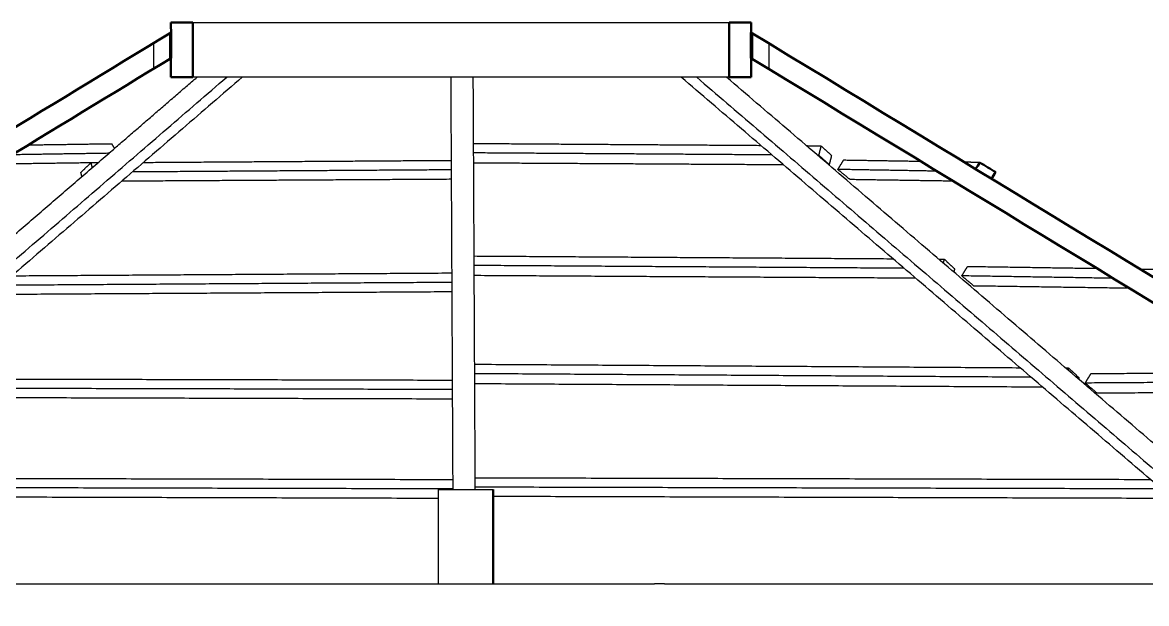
# Model space of a CAD drawing. Header units: millimetres. Extents: x 507.9 to 541, y 40.2 to 69.3.
# Drawn here: x 514.637 to 517.719, y 56.335 to 57.927 of the extents above; entities that cross this region are included whole.
import ezdxf

# ---------------------------------------------------------------- set-up
doc = ezdxf.new("R2010")
doc.units = ezdxf.units.MM
doc.layers.add('Make2D$Visible$ClippingPlaneIntersections', color=7, linetype='Continuous', lineweight=50, true_color=0x000000)
doc.layers.add('Make2D$Visible$Curves', color=7, linetype='Continuous', true_color=0x000000)

msp = doc.modelspace()

# ---------------------------------------------------------------- linework, layer by layer
at = {"layer": 'Make2D$Visible$ClippingPlaneIntersections'}
msp.add_lwpolyline([(515.92737, 56.6478), (515.92737, 56.38926)], dxfattribs=at)
at = {"layer": 'Make2D$Visible$ClippingPlaneIntersections', "color": 18, "true_color": 0x000000}
for points, degree in [([(515.10375, 57.92681), (515.07375, 57.92681), (515.04375, 57.92681)], 2), ([(515.0444, 57.89959), (515.04375, 57.9132), (515.04375, 57.92681)], 2), ([(515.10375, 57.92681), (515.10375, 57.85181), (515.10375, 57.77681)], 2), ([(516.63466, 57.92681), (516.60466, 57.92681), (516.57466, 57.92681)], 2), ([(516.57466, 57.77681), (516.57466, 57.85181), (516.57466, 57.92681)], 2), ([(516.63466, 57.92681), (516.63466, 57.9132), (516.63466, 57.89959)], 2), ([(515.0444, 57.89959), (514.35768, 57.48233), (513.67097, 57.06506), (512.98426, 56.6478)], 3), ([(515.0414, 57.82938), (515.0414, 57.86357), (515.0414, 57.89777)], 2), ([(515.0444, 57.89959), (515.0444, 57.86448), (515.0444, 57.82938)], 2), ([(516.63707, 57.89959), (516.63557, 57.89959), (516.63407, 57.89959)], 2), ([(516.63407, 57.82938), (516.63407, 57.86448), (516.63407, 57.89959)], 2), ([(519.94259, 55.88926), (518.83975, 56.55937), (517.73691, 57.22948), (516.63407, 57.89959)], 3), ([(516.63707, 57.89959), (516.63707, 57.86448), (516.63707, 57.82938)], 2), ([(513.0998, 56.6478), (513.748, 57.04166), (514.3962, 57.43552), (515.0444, 57.82938)], 3), ([(515.0444, 57.82938), (515.0429, 57.82938), (515.0414, 57.82938)], 2), ([(515.04375, 57.77681), (515.04375, 57.803), (515.04375, 57.82918)], 2), ([(516.63707, 57.82938), (516.63557, 57.82938), (516.63407, 57.82938)], 2), ([(516.63407, 57.82938), (517.6984, 57.18267), (518.76272, 56.53597), (519.82704, 55.88926)], 3), ([(516.63466, 57.8292), (516.63466, 57.80301), (516.63466, 57.77681)], 2), ([(515.10375, 57.77681), (515.07375, 57.77681), (515.04375, 57.77681)], 2), ([(516.63466, 57.77681), (516.60466, 57.77681), (516.57466, 57.77681)], 2), ([(517.24969, 57.52553), (517.25375, 57.53147), (517.25781, 57.53742), (517.26187, 57.54336)], 3), ([(517.26187, 57.54336), (517.27636, 57.53442), (517.29085, 57.52548), (517.30534, 57.51654)], 3), ([(517.30534, 57.51654), (517.30126, 57.51075), (517.29718, 57.50495), (517.2931, 57.49915)], 3)]:
    msp.add_open_spline(points, degree=degree, dxfattribs=at)
at = {"layer": 'Make2D$Visible$Curves', "color": 18, "lineweight": -3, "true_color": 0x000000}
for points, weights, knots in [([(515.10375, 57.92681), (515.10906, 57.92681), (515.43239, 57.92681), (516.04517, 57.92681), (516.45198, 57.92681)], [0.860949525617, 0.820642314997, 1, 0.707106781187, 1], [-2.0148175, -2.0148175, -2.0148175, -1.2496035, -1.2496035, 0, 0, 0]), ([(516.45198, 57.77681), (516.04517, 57.77681), (515.43239, 57.77681), (515.17044, 57.77681), (515.11515, 57.77681)], [1, 0.707106781187, 1, 0.84956966837, 0.853661758024], [0, 0, 0, 1.2496035, 1.2496035, 1.8914015, 1.8914015, 1.8914015]), ([(515.77737, 56.6478), (515.77701, 56.6478), (515.85201, 56.6478), (515.92701, 56.6478), (515.92737, 56.6478)], [1, 0.707106781187, 1, 0.707106781187, 1], [0, 0, 0, 0.11780972, 0.11780972, 0.23561945, 0.23561945, 0.23561945]), ([(513.53963, 56.38926), (513.544, 56.38926), (514.27674, 56.38926), (515.17625, 56.38926), (516.3692, 56.38926)], [0.853800154935, 0.847541918135, 1, 0.819117800673, 0.861650606759], [-5.7312809, -5.7312809, -5.7312809, -3.769279, -3.769279, -1.4414836, -1.4414836, -1.4414836])]:
    msp.add_rational_spline(points, weights, degree=2, knots=knots, dxfattribs=at)
for points, weights in [([(516.45198, 57.92681), (516.5717, 57.92681), (516.57466, 57.92681)], [1, 0.891352028037, 0.863309417028]), ([(515.11515, 57.77681), (515.10457, 57.77681), (515.10375, 57.77681)], [0.853661758025, 0.854448656004, 0.860949525617]), ([(516.57466, 57.77681), (516.5717, 57.77681), (516.45198, 57.77681)], [0.863309417028, 0.891352028037, 1]), ([(516.39711, 56.38926), (517.06129, 56.38926), (517.52646, 56.38926)], [0.862733422562, 0.890219240592, 1]), ([(517.52646, 56.38926), (518.13486, 56.38926), (518.13878, 56.38926)], [1, 0.861113169482, 0.853943636957])]:
    msp.add_rational_spline(points, weights, degree=2, dxfattribs=at)
for points in [[(514.99577, 57.87), (514.99577, 57.8349), (514.99577, 57.7998)], [(516.68282, 57.87), (516.68282, 57.8349), (516.68282, 57.7998)], [(513.88667, 56.6478), (514.54169, 57.21235), (515.19671, 57.7769)], [(515.2393, 57.77693), (514.58426, 57.21237), (513.92922, 56.6478)], [(514.87474, 57.5696), (514.99508, 57.67333), (515.11542, 57.77705)], [(515.8174, 56.6478), (515.81464, 57.21234), (515.81187, 57.77688)], [(515.87188, 57.77648), (515.87464, 57.21214), (515.8774, 56.6478)], [(517.76091, 56.6478), (517.10203, 57.21231), (516.44315, 57.77681)], [(516.48545, 57.77681), (517.14433, 57.21231), (517.80321, 56.6478)], [(517.88515, 56.6478), (517.22627, 57.21231), (516.5674, 57.77681)], [(514.17288, 56.96469), (514.52355, 57.26692), (514.87421, 57.56915)], [(514.60987, 57.56529), (514.74231, 57.56736), (514.87475, 57.56943)], [(514.65301, 57.59156), (514.76733, 57.5932), (514.88166, 57.59484)], [(514.88933, 57.58218), (514.88549, 57.58851), (514.88166, 57.59484)], [(516.66195, 57.58935), (516.26747, 57.592), (515.873, 57.59466)], [(516.69149, 57.56404), (516.28239, 57.56679), (515.87328, 57.56955)], [(516.82683, 57.58824), (516.80716, 57.58837), (516.78749, 57.5885)], [(516.82039, 57.56317), (516.82361, 57.5757), (516.82683, 57.58824)], [(516.85559, 57.56198), (516.84121, 57.57511), (516.82683, 57.58824)], [(514.84368, 57.5426), (514.70493, 57.54068), (514.56618, 57.53877)], [(514.79673, 57.51634), (514.81085, 57.52947), (514.82498, 57.54259)], [(514.82839, 57.52965), (514.82677, 57.53581), (514.82514, 57.54196)], [(514.96874, 57.54356), (515.39075, 57.54638), (515.81275, 57.5492)], [(515.87345, 57.5427), (516.29799, 57.54018), (516.72253, 57.53766)], [(516.82039, 57.56317), (516.81876, 57.56318), (516.81713, 57.56319)], [(516.84915, 57.53691), (516.83477, 57.55004), (516.82039, 57.56317)], [(516.84915, 57.53691), (516.85237, 57.54945), (516.85559, 57.56198)], [(516.87225, 57.52427), (516.87998, 57.53681), (516.88771, 57.54934)], [(517.10092, 57.54593), (516.99432, 57.54764), (516.88771, 57.54934)], [(517.26187, 57.54336), (517.24077, 57.5437), (517.21966, 57.54404)], [(514.79973, 57.50496), (514.79823, 57.51065), (514.79673, 57.51634)], [(514.93916, 57.51825), (515.37633, 57.52117), (515.8135, 57.52409)], [(516.84757, 57.53692), (516.84836, 57.53692), (516.84915, 57.53691)], [(517.14398, 57.51955), (517.00811, 57.52191), (516.87225, 57.52427)], [(516.87225, 57.52427), (516.88869, 57.51083), (516.90513, 57.49739)], [(515.81367, 57.49725), (515.3612, 57.49457), (514.90873, 57.4919)], [(516.90513, 57.49739), (517.04639, 57.49522), (517.18766, 57.49305)], [(517.02446, 57.27877), (516.44939, 57.28252), (515.87431, 57.28628)], [(517.05402, 57.25347), (516.46431, 57.25732), (515.8746, 57.26117)], [(517.16443, 57.27785), (517.1572, 57.2779), (517.14998, 57.27795)], [(517.16179, 57.26756), (517.16311, 57.27271), (517.16443, 57.27785)], [(517.1932, 57.2516), (517.17881, 57.26472), (517.16443, 57.27785)], [(514.60817, 57.23298), (515.21136, 57.23689), (515.81454, 57.2408)], [(515.87477, 57.23431), (516.47989, 57.23072), (517.085, 57.22713)], [(517.19089, 57.24262), (517.19204, 57.24711), (517.1932, 57.2516)], [(517.21216, 57.23275), (517.21985, 57.24529), (517.22754, 57.25782)], [(517.62744, 57.22602), (517.4198, 57.22938), (517.21216, 57.23275)], [(517.21216, 57.23275), (517.22838, 57.21931), (517.24459, 57.20587)], [(517.58364, 57.2524), (517.40559, 57.25511), (517.22754, 57.25782)], [(517.76559, 57.24963), (517.73405, 57.25011), (517.7025, 57.25059)], [(514.57888, 57.20768), (515.19685, 57.21169), (515.81482, 57.2157)], [(517.24459, 57.20587), (517.45759, 57.20272), (517.67059, 57.19957)], [(515.81475, 57.18884), (515.18159, 57.1851), (514.54843, 57.18136)], [(517.37333, 56.98026), (516.62453, 56.98505), (515.87573, 56.98984)], [(517.40239, 56.95497), (516.6393, 56.95985), (515.87621, 56.96473)], [(517.50569, 56.97942), (517.50186, 56.97944), (517.49804, 56.97947)], [(517.50433, 56.97408), (517.50501, 56.97675), (517.50569, 56.97942)], [(517.53426, 56.95316), (517.51997, 56.96629), (517.50569, 56.97942)], [(517.53327, 56.94928), (517.53376, 56.95122), (517.53426, 56.95316)], [(517.55041, 56.93911), (517.55811, 56.95161), (517.56581, 56.96412)], [(518.05246, 56.96754), (517.80914, 56.96583), (517.56581, 56.96412)], [(514.25213, 56.92607), (515.03415, 56.92414), (515.81618, 56.92222)], [(514.28101, 56.951), (515.04847, 56.94911), (515.81594, 56.94722)], [(515.87639, 56.93787), (516.65491, 56.93326), (517.43344, 56.92865)], [(518.09371, 56.94248), (517.82206, 56.94079), (517.55041, 56.93911)], [(517.55041, 56.93911), (517.56669, 56.92554), (517.58298, 56.91197)], [(515.81643, 56.89509), (515.01905, 56.89742), (514.22168, 56.89976)], [(517.58298, 56.91197), (517.86008, 56.91402), (518.13717, 56.91606)], [(513.96655, 56.67959), (514.89187, 56.67728), (515.81719, 56.67496)], [(515.87725, 56.67978), (516.80339, 56.67745), (517.72954, 56.67513)], [(513.93719, 56.65467), (514.87749, 56.65231), (515.8178, 56.64996)], [(515.77737, 56.38926), (515.77737, 56.5061), (515.77737, 56.6478)], [(515.87743, 56.65475), (516.81794, 56.65239), (517.75844, 56.65003)], [(515.77773, 56.62294), (514.86107, 56.6256), (513.9444, 56.62826)], [(517.74952, 56.62302), (516.8386, 56.62567), (515.92768, 56.62832)], [(516.39711, 56.38926), (516.3833, 56.38926), (516.3695, 56.38926)]]:
    msp.add_open_spline(points, degree=2, dxfattribs=at)

doc.saveas('drawing.dxf')
